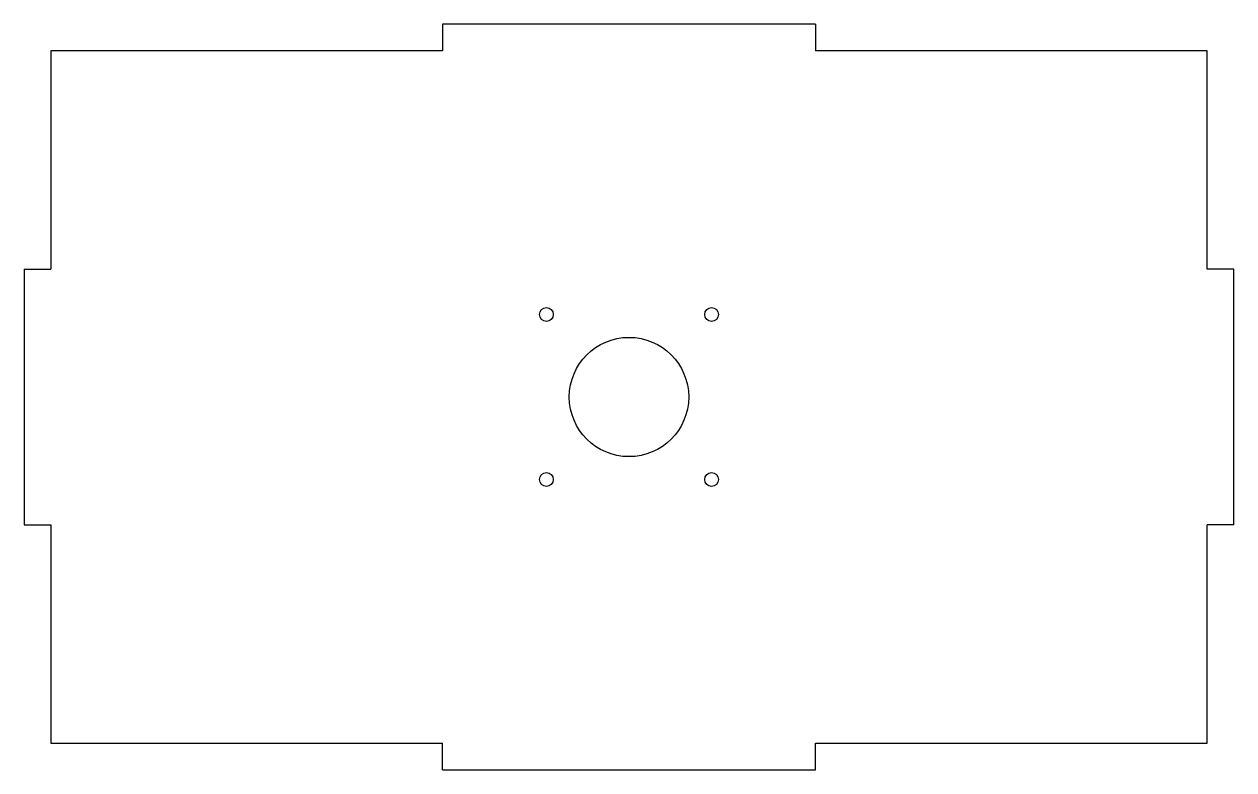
# Model space of a CAD drawing. Header units: millimetres. Extents: x -5 to 222, y -5 to 135.
import ezdxf

# ---------------------------------------------------------------- set-up
doc = ezdxf.new("R2010")
doc.units = ezdxf.units.MM

msp = doc.modelspace()

# ---------------------------------------------------------------- linework, layer by layer
at = {"color": 7, "linetype": 'Continuous', "lineweight": 25}
for p, q in [((73.5, 135), (73.5, 130)), ((143.5, 135), (73.5, 135)), ((143.5, 135), (143.5, 130)), ((0, 130), (0, 89)), ((73.5, 130), (0, 130)), ((217, 130), (143.5, 130)), ((217, 89), (217, 130)), ((-5, 89), (-5, 41)), ((-5, 89), (0, 89)), ((222, 89), (217, 89)), ((222, 41), (222, 89)), ((-5, 41), (0, 41)), ((0, 41), (0, 0)), ((222, 41), (217, 41)), ((217, 0), (217, 41)), ((0, 0), (73.5, 0)), ((73.5, -5), (73.5, 0)), ((143.5, 0), (217, 0)), ((143.5, -5), (143.5, 0)), ((73.5, -5), (143.5, -5))]:
    msp.add_line(p, q, dxfattribs=at)
for centre, radius in [((93, 80.5), 1.3), ((124, 80.5), 1.3), ((108.5, 65), 11.2), ((93, 49.5), 1.3), ((124, 49.5), 1.3)]:
    msp.add_circle(centre, radius, dxfattribs=at)

doc.saveas('drawing.dxf')
